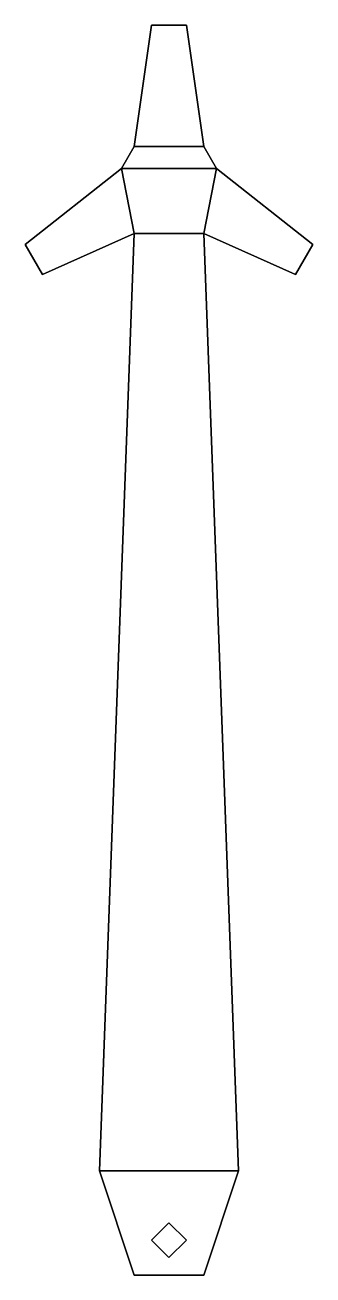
# Model space of a CAD drawing. Extents: x -0.083 to 0.083, y -0.02 to 0.7.
import ezdxf

# ---------------------------------------------------------------- set-up
doc = ezdxf.new("R2010")
doc.units = 0
doc.layers.add('OUTRIGGERS', color=3, linetype='CONTINUOUS')

msp = doc.modelspace()

# ---------------------------------------------------------------- linework, layer by layer
at = {"layer": 'OUTRIGGERS'}
for points in [[(0.02, 0.63, 0.03), (0.01, 0.7), (-0.01, 0.7), (-0.02, 0.63, 0.03)], [(-0.01, 0.7), (-0.01, 0.7, -0.01), (-0.02, 0.63, 0.01), (-0.02, 0.63, 0.03)], [(-0.02, 0.63, 0.01), (-0.01, 0.7, -0.01), (0.01, 0.7, -0.01), (0.02, 0.63, 0.01)], [(0.01, 0.7), (0.01, 0.7, -0.01), (-0.01, 0.7, -0.01), (-0.01, 0.7)], [(0.02, 0.63, 0.01), (0.01, 0.7, -0.01), (0.01, 0.7), (0.02, 0.63, 0.03)], [(-0.02, 0.63, 0.01), (0.02, 0.63, 0.01), (0.02732, 0.61732, 0.01), (-0.02732, 0.61732, 0.01)], [(-0.02, 0.63, 0.03), (-0.02, 0.63, 0.01), (-0.02732, 0.61732, 0.01), (-0.02732, 0.61732, 0.03)], [(0.02, 0.63, 0.03), (-0.02, 0.63, 0.03), (-0.02732, 0.61732, 0.03), (0.02732, 0.61732, 0.03)], [(0.02, 0.63, 0.01), (0.02, 0.63, 0.03), (0.02732, 0.61732, 0.03), (0.02732, 0.61732, 0.01)], [(-0.02, 0.58, 0.01), (-0.07294, 0.55634, -0.01), (-0.08294, 0.57366, -0.01), (-0.02732, 0.61732, 0.01)], [(-0.02732, 0.61732, 0.03), (-0.08294, 0.57366), (-0.07294, 0.55634), (-0.02, 0.58, 0.03)], [(-0.02732, 0.61732, 0.01), (-0.08294, 0.57366, -0.01), (-0.08294, 0.57366), (-0.02732, 0.61732, 0.03)], [(-0.02732, 0.61732, 0.01), (0.02732, 0.61732, 0.01), (0.02, 0.58, 0.01), (-0.02, 0.58, 0.01)], [(0.02732, 0.61732, 0.03), (-0.02732, 0.61732, 0.03), (-0.02, 0.58, 0.03), (0.02, 0.58, 0.03)], [(0.02732, 0.61732, 0.01), (0.08294, 0.57366, -0.01), (0.07294, 0.55634, -0.01), (0.02, 0.58, 0.01)], [(0.02, 0.58, 0.03), (0.07294, 0.55634), (0.08294, 0.57366), (0.02732, 0.61732, 0.03)], [(0.08294, 0.57366), (0.08294, 0.57366, -0.01), (0.02732, 0.61732, 0.01), (0.02732, 0.61732, 0.03)], [(-0.07294, 0.55634), (-0.07294, 0.55634, -0.01), (-0.02, 0.58, 0.01), (-0.02, 0.58, 0.03)], [(-0.02, 0.58, 0.03), (-0.04, 0.04, 0.1), (0.04, 0.04, 0.1), (0.02, 0.58, 0.03)], [(-0.02, 0.58, 0.01), (-0.04, 0.04, 0.06), (-0.04, 0.04, 0.1), (-0.02, 0.58, 0.03)], [(0.02, 0.58, 0.01), (0.04, 0.04, 0.06), (-0.04, 0.04, 0.06), (-0.02, 0.58, 0.01)], [(0.04, 0.04, 0.1), (0.04, 0.04, 0.06), (0.02, 0.58, 0.01), (0.02, 0.58, 0.03)], [(0.02, 0.58, 0.01), (0.07294, 0.55634, -0.01), (0.07294, 0.55634), (0.02, 0.58, 0.03)], [(-0.08294, 0.57366), (-0.08294, 0.57366, -0.01), (-0.07294, 0.55634, -0.01), (-0.07294, 0.55634)], [(0.07294, 0.55634), (0.07294, 0.55634, -0.01), (0.08294, 0.57366, -0.01), (0.08294, 0.57366)], [(-0.04, 0.04, 0.09), (-0.04, 0.04, 0.07), (0.04, 0.04, 0.07), (0.04, 0.04, 0.09)], [(0.02, -0.02, 0.07), (0.04, 0.04, 0.07), (-0.04, 0.04, 0.07), (-0.02, -0.02, 0.07)], [(-0.02, -0.02, 0.06), (-0.04, 0.04, 0.06), (0.04, 0.04, 0.06), (0.02, -0.02, 0.06)], [(-0.04, 0.04, 0.07), (-0.04, 0.04, 0.06), (-0.02, -0.02, 0.06), (-0.02, -0.02, 0.07)], [(0.02, -0.02, 0.1), (0.04, 0.04, 0.1), (-0.04, 0.04, 0.1), (-0.02, -0.02, 0.1)], [(-0.02, -0.02, 0.09), (-0.04, 0.04, 0.09), (0.04, 0.04, 0.09), (0.02, -0.02, 0.09)], [(-0.04, 0.04, 0.1), (-0.04, 0.04, 0.09), (-0.02, -0.02, 0.09), (-0.02, -0.02, 0.1)], [(0.02, -0.02, 0.06), (0.04, 0.04, 0.06), (0.04, 0.04, 0.07), (0.02, -0.02, 0.07)], [(0.02, -0.02, 0.09), (0.04, 0.04, 0.09), (0.04, 0.04, 0.1), (0.02, -0.02, 0.1)], [(0, 0.01, 0.13), (-0.01, 0, 0.13), (0, -0.01, 0.13), (0.01, 0, 0.13)], [(0, 0.01, 0.1), (-0.01, 0, 0.1), (-0.01, 0, 0.13), (0, 0.01, 0.13)], [(0.01, 0, 0.1), (0, 0.01, 0.1), (0, 0.01, 0.13), (0.01, 0, 0.13)], [(-0.01, 0, 0.1), (0, -0.01, 0.1), (0, -0.01, 0.13), (-0.01, 0, 0.13)], [(0, -0.01, 0.1), (0.01, 0, 0.1), (0.01, 0, 0.13), (0, -0.01, 0.13)], [(-0.02, -0.02, 0.07), (-0.02, -0.02, 0.06), (0.02, -0.02, 0.06), (0.02, -0.02, 0.07)], [(-0.02, -0.02, 0.1), (-0.02, -0.02, 0.09), (0.02, -0.02, 0.09), (0.02, -0.02, 0.1)]]:
    msp.add_3dface(points, dxfattribs=at)

doc.saveas('drawing.dxf')
